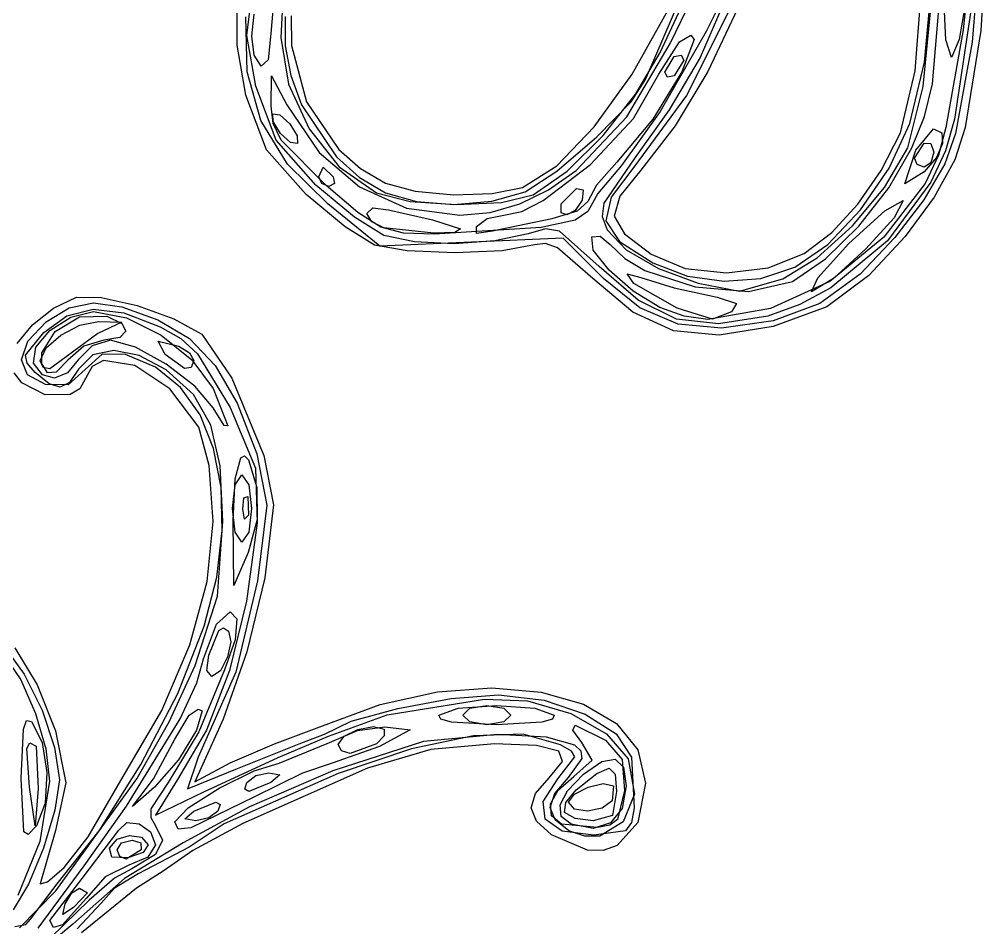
# Model space of a CAD drawing. Extents: x 3 to 111, y 1 to 177.
# Drawn here: x 78.69 to 107.08, y 47.66 to 74.33 of the extents above; entities that cross this region are included whole.
import ezdxf

# ---------------------------------------------------------------- set-up
doc = ezdxf.new("R2010")
doc.units = 0

msp = doc.modelspace()

# ---------------------------------------------------------------- linework, layer by layer
at = {"layer": 'Layer 1', "color": 4}
for p, q in [((100.18525, 76.645121), (98.686968, 73.214077)), ((97.80642, 73.617542), (99.066658, 76.2)), ((99.998419, 76.267804), (98.869583, 73.974527)), ((107.077706, 76.155624), (106.932496, 74.001111)), ((97.514898, 73.357734), (98.78097, 76.058889)), ((106.621765, 75.943078), (106.412761, 74.023807)), ((105.002595, 72.817994), (105.206059, 75.403595)), ((105.282743, 73.074169), (105.477505, 75.236186)), ((105.520206, 72.43806), (105.765848, 75.432731)), ((106.758182, 75.371436), (106.164403, 71.402222)), ((106.835045, 75.489826), (106.676481, 73.66)), ((86.168066, 74.956689), (86.077766, 73.912287)), ((86.428554, 74.96669), (86.376583, 73.801111)), ((97.084444, 72.564913), (98.230543, 75.214872)), ((99.73255, 74.971269), (98.288043, 72.094386)), ((105.240833, 72.361307), (105.496915, 74.95398)), ((105.904401, 73.73283), (105.833333, 75.195565)), ((85.09309, 73.573253), (85.08628, 74.718458)), ((85.370113, 73.860029), (85.50358, 74.88222)), ((106.475911, 74.754484), (106.301311, 73.735175)), ((85.379481, 72.792735), (85.343692, 74.399916)), ((85.522801, 73.839733), (85.588562, 74.479848)), ((86.500369, 74.411723), (86.499751, 73.555063)), ((86.674873, 74.430582), (86.681707, 73.563301)), ((96.691678, 72.721544), (97.737569, 74.586149)), ((99.785466, 74.638197), (98.914757, 72.799774)), ((85.637731, 72.370662), (85.370113, 73.860029)), ((85.59193, 73.283371), (85.522801, 73.839733)), ((86.077766, 73.912287), (86.000494, 73.137794)), ((98.869583, 73.974527), (97.518464, 71.628115)), ((98.083153, 73.669071), (98.416503, 73.866971)), ((98.416503, 73.866971), (98.514535, 73.739173)), ((106.412761, 74.023807), (105.910541, 71.152343)), ((106.932496, 74.001111), (106.476622, 71.152343)), ((85.348755, 72.107902), (85.09309, 73.573253)), ((86.376583, 73.801111), (86.602729, 72.424638)), ((86.499751, 73.555063), (86.665502, 72.681775)), ((86.681707, 73.563301), (87.123732, 71.909627)), ((96.532019, 71.471432), (97.80642, 73.617542)), ((97.478593, 72.721383), (98.083153, 73.669071)), ((98.514535, 73.739173), (98.153656, 72.792803)), ((106.075268, 73.211769), (105.904401, 73.73283)), ((106.301311, 73.735175), (106.075268, 73.211769)), ((106.676481, 73.66), (106.189786, 70.978889)), ((85.795544, 72.954444), (85.59193, 73.283371)), ((96.80088, 72.140297), (97.514898, 73.357734)), ((97.648889, 72.780023), (97.931111, 73.236667)), ((97.931111, 73.236667), (98.130431, 73.27695)), ((98.130431, 73.27695), (98.213333, 73.128866)), ((86.000494, 73.137794), (85.795544, 72.954444)), ((98.686968, 73.214077), (97.77798, 71.673102)), ((98.213333, 73.128866), (97.931111, 72.672222)), ((104.853153, 71.268977), (105.282743, 73.074169)), ((85.782995, 71.363895), (85.379481, 72.792735)), ((86.089078, 71.778379), (86.100367, 72.672222)), ((86.100367, 72.672222), (86.545931, 71.825556)), ((86.665502, 72.681775), (86.982139, 71.825346)), ((95.581996, 71.173506), (96.691678, 72.721544)), ((96.729606, 71.416152), (97.478593, 72.721383)), ((98.153656, 72.792803), (97.298534, 71.402609)), ((97.731792, 72.631939), (97.648889, 72.780023)), ((97.648889, 72.780023), (97.648889, 72.780023)), ((97.931111, 72.672222), (97.731792, 72.631939)), ((98.914757, 72.799774), (97.960491, 71.199902)), ((104.575627, 70.996821), (105.002595, 72.817994)), ((86.602729, 72.424638), (87.202731, 71.111825)), ((96.659808, 71.905146), (97.084444, 72.564913)), ((105.28148, 71.474267), (105.520206, 72.43806)), ((85.954508, 70.503245), (85.348755, 72.107902)), ((86.238825, 70.78204), (85.637731, 72.370662)), ((95.837641, 70.921259), (96.80088, 72.140297)), ((104.787268, 70.555556), (105.240833, 72.361307)), ((86.545931, 71.825556), (87.50036, 70.425781)), ((86.982139, 71.825346), (88.006143, 70.297005)), ((87.123732, 71.909627), (88.072542, 70.505306)), ((95.657598, 70.881486), (96.659808, 71.905146)), ((98.288043, 72.094386), (96.770718, 70.026191)), ((86.14787, 71.269456), (86.089078, 71.778379)), ((86.145326, 71.328952), (86.138456, 71.556973)), ((86.138456, 71.556973), (86.344645, 71.528272)), ((97.518464, 71.628115), (96.378923, 70.040269)), ((97.77798, 71.673102), (96.767563, 70.263131)), ((86.56838, 70.08113), (85.782995, 71.363895)), ((86.36, 70.978889), (86.145326, 71.328952)), ((86.387167, 70.782927), (86.14787, 71.269456)), ((86.344645, 71.528272), (86.642222, 71.261111)), ((86.642222, 71.261111), (86.856896, 70.911048)), ((95.045763, 69.890776), (96.532019, 71.471432)), ((95.473025, 70.065678), (96.729606, 71.416152)), ((97.298534, 71.402609), (96.247187, 70.141236)), ((104.243006, 69.961796), (104.853153, 71.268977)), ((104.911045, 70.555556), (105.28148, 71.474267)), ((106.164403, 71.402222), (105.901182, 70.469459)), ((86.657577, 70.711728), (86.36, 70.978889)), ((86.36, 70.978889), (86.36, 70.978889)), ((87.202731, 71.111825), (88.091069, 70.001886)), ((94.484071, 70.03401), (95.581996, 71.173506)), ((97.960491, 71.199902), (96.943954, 69.901302)), ((104.003178, 69.89049), (104.575627, 70.996821)), ((105.030457, 70.493224), (105.544126, 71.12)), ((105.544126, 71.12), (105.788846, 70.997887)), ((105.910541, 71.152343), (105.69066, 70.340072)), ((105.788846, 70.997887), (105.812197, 70.688531)), ((106.189786, 70.978889), (105.875766, 70.0861)), ((106.476622, 71.152343), (106.173789, 70.202557)), ((87.401191, 69.467284), (86.238825, 70.78204)), ((87.700556, 69.454037), (86.387167, 70.782927)), ((86.863767, 70.683027), (86.657577, 70.711728)), ((86.856896, 70.911048), (86.863767, 70.683027)), ((94.485359, 69.874524), (95.657598, 70.881486)), ((94.781027, 69.875376), (95.837641, 70.921259)), ((104.986667, 70.256677), (105.268889, 70.696667)), ((105.268889, 70.696667), (105.468208, 70.690609)), ((105.468208, 70.690609), (105.551111, 70.431101)), ((105.812197, 70.688531), (105.632703, 70.27741)), ((87.118969, 69.185186), (85.954508, 70.503245)), ((87.50036, 70.425781), (88.67934, 69.409305)), ((88.072542, 70.505306), (88.712857, 69.949718)), ((104.101669, 69.394493), (104.787268, 70.555556)), ((104.237403, 69.387802), (104.911045, 70.555556)), ((104.704444, 69.505663), (105.030457, 70.493224)), ((105.551111, 70.431101), (105.468208, 70.120358)), ((105.901182, 70.469459), (105.469036, 69.546098)), ((88.006143, 70.297005), (88.682545, 69.692063)), ((96.247187, 70.141236), (95.642583, 69.463741)), ((96.767563, 70.263131), (95.858053, 68.934369)), ((105.069569, 70.069121), (104.986667, 70.256677)), ((104.986667, 70.256677), (104.986667, 70.256677)), ((105.632703, 70.27741), (105.268889, 69.85)), ((105.468208, 70.120358), (105.268889, 69.991111)), ((105.69066, 70.340072), (105.295534, 69.514685)), ((106.173789, 70.202557), (105.566662, 69.108349)), ((87.749784, 68.912176), (86.56838, 70.08113)), ((87.488889, 69.708889), (87.613343, 69.991111)), ((87.613343, 69.991111), (87.912222, 69.708889)), ((88.091069, 70.001886), (89.182222, 69.234033)), ((88.712857, 69.949718), (89.450906, 69.520144)), ((93.473453, 69.39503), (94.484071, 70.03401)), ((93.550638, 69.264849), (94.485359, 69.874524)), ((93.786887, 69.177405), (94.781027, 69.875376)), ((94.080368, 69.007711), (95.473025, 70.065678)), ((94.237965, 69.324538), (95.045763, 69.890776)), ((96.378923, 70.040269), (95.684019, 69.215852)), ((96.770718, 70.026191), (96.074769, 69.114048)), ((96.943954, 69.901302), (96.333038, 69.136916)), ((103.318507, 68.903165), (104.003178, 69.89049)), ((103.404644, 68.733961), (104.243006, 69.961796)), ((105.268889, 69.85), (104.704444, 69.505663)), ((105.268889, 69.991111), (105.069569, 70.069121)), ((105.875766, 70.0861), (105.260142, 69.034915)), ((87.576685, 69.509569), (87.488889, 69.708889)), ((87.488889, 69.708889), (87.488889, 69.708889)), ((87.912222, 69.708889), (87.947614, 69.509569)), ((88.682545, 69.692063), (89.447903, 69.237922)), ((88.540602, 68.524923), (87.401191, 69.467284)), ((87.787768, 69.426667), (87.576685, 69.509569)), ((88.636173, 68.661677), (87.700556, 69.454037)), ((87.700556, 69.454037), (87.700556, 69.454037)), ((87.947614, 69.509569), (87.787768, 69.426667)), ((88.67934, 69.409305), (90.061835, 68.789566)), ((89.450906, 69.520144), (90.319618, 69.283557)), ((90.319618, 69.283557), (91.449228, 69.178567)), ((92.570771, 68.994567), (93.550638, 69.264846)), ((92.585314, 69.213086), (93.473453, 69.39503)), ((93.394933, 68.914118), (94.237965, 69.324538)), ((93.473453, 69.39503), (93.473453, 69.39503)), ((93.550638, 69.264846), (93.550638, 69.264849)), ((94.609121, 68.915139), (95.056164, 69.362055)), ((95.056164, 69.362055), (95.254971, 69.323336)), ((95.254971, 69.323336), (95.219997, 69.026916)), ((95.642583, 69.463741), (95.391111, 68.986603)), ((103.168645, 68.26955), (104.101669, 69.394493)), ((103.350897, 68.258462), (104.237403, 69.387802)), ((105.295534, 69.514685), (104.087311, 67.935554)), ((105.469036, 69.546098), (104.19413, 67.828853)), ((104.704444, 69.505663), (104.704444, 69.505663)), ((88.258379, 68.242825), (87.118969, 69.185186)), ((89.182222, 69.234033), (90.172441, 68.986649)), ((89.447903, 69.237922), (90.35563, 68.980029)), ((90.172441, 68.986649), (91.525558, 68.891606)), ((90.35563, 68.980029), (91.451177, 68.899269)), ((91.449228, 69.178567), (92.585314, 69.213086)), ((91.451177, 68.899269), (92.570771, 68.994567)), ((92.858174, 68.953619), (93.786887, 69.177405)), ((93.449111, 68.693964), (94.080368, 69.007711)), ((93.786887, 69.177405), (93.786887, 69.177405)), ((95.219997, 69.026916), (95.017688, 68.721598)), ((95.391111, 68.986603), (95.080226, 68.698386)), ((95.684019, 69.215852), (95.393558, 68.689866)), ((96.074769, 69.114048), (95.917027, 68.414889)), ((96.333038, 69.136916), (96.169534, 68.555687)), ((104.11251, 68.709333), (104.650393, 69.010349)), ((104.650393, 69.010349), (104.385285, 68.501968)), ((105.260142, 69.034915), (104.409376, 67.923353)), ((105.566662, 69.108349), (104.707969, 67.950719)), ((89.280675, 67.670313), (87.749784, 68.912176)), ((88.9, 68.633611), (89.076216, 68.792493)), ((89.076216, 68.792493), (89.535, 68.733997)), ((89.535, 68.733997), (90.82992, 68.440975)), ((90.061835, 68.789566), (91.626809, 68.58)), ((91.525558, 68.891606), (92.858174, 68.953619)), ((92.522578, 68.664332), (93.394933, 68.914118)), ((95.080226, 68.698386), (94.332778, 68.475109)), ((94.605455, 68.646168), (94.609121, 68.915139)), ((94.609121, 68.915139), (94.609121, 68.915139)), ((95.017688, 68.721598), (94.777243, 68.588168)), ((95.858053, 68.934369), (95.807539, 68.543316)), ((102.445818, 67.719889), (103.404644, 68.733961)), ((102.55554, 68.077335), (103.318507, 68.903165)), ((103.054788, 67.750131), (104.11251, 68.709333)), ((89.402079, 67.985617), (88.540602, 68.524923)), ((89.312993, 68.232946), (88.636173, 68.661677)), ((89.04508, 68.387745), (88.9, 68.633611)), ((90.82992, 68.440975), (91.653069, 68.178782)), ((91.626809, 68.58), (92.522578, 68.664332)), ((92.118081, 68.253322), (92.437854, 68.484038)), ((92.437854, 68.484038), (92.923154, 68.58)), ((94.332778, 68.475109), (92.595313, 68.112361)), ((92.923154, 68.58), (93.449111, 68.693964)), ((95.017519, 68.4372), (94.016405, 68.223517)), ((94.777243, 68.588168), (94.605455, 68.646168)), ((95.393558, 68.689866), (95.017519, 68.4372)), ((95.807539, 68.543316), (95.957094, 68.153794)), ((95.917027, 68.414889), (96.319657, 67.810743)), ((96.169534, 68.555687), (96.469069, 68.03049)), ((104.385285, 68.501968), (103.557068, 67.594116)), ((89.119857, 67.703519), (88.258379, 68.242825)), ((89.393889, 68.2101), (89.04508, 68.387745)), ((89.977344, 68.056752), (89.312993, 68.232946)), ((90.872272, 68.051608), (89.393889, 68.2101)), ((89.393889, 68.2101), (89.393889, 68.2101)), ((94.016405, 68.223517), (90.875556, 68.022002)), ((91.653069, 68.178782), (91.483347, 68.077636)), ((92.12462, 68.047867), (92.118081, 68.253322)), ((92.118081, 68.253322), (92.118081, 68.253322)), ((94.151719, 68.176401), (93.639394, 68.037493)), ((94.562045, 68.112772), (94.151719, 68.176401)), ((95.957094, 68.153794), (96.518725, 67.562061)), ((102.12691, 67.326024), (103.168645, 68.26955)), ((102.368425, 67.298234), (103.350897, 68.258462)), ((90.298198, 67.796187), (89.402079, 67.985617)), ((90.875556, 68.022002), (89.977344, 68.056752)), ((91.483347, 68.077636), (90.872272, 68.051608)), ((94.668879, 67.905974), (91.974777, 67.788144)), ((92.595313, 68.112361), (92.12462, 68.047867)), ((93.639394, 68.037493), (92.658131, 67.825079)), ((95.727619, 67.079196), (94.562045, 68.112772)), ((95.855748, 66.719106), (94.668879, 67.905974)), ((95.507147, 67.943442), (95.75396, 67.965705)), ((95.551426, 67.559027), (95.507147, 67.943442)), ((95.75396, 67.965705), (96.049186, 67.721065)), ((96.469069, 68.03049), (97.247273, 67.4342)), ((101.748201, 67.455491), (102.55554, 68.077335)), ((104.087311, 67.935554), (102.501401, 66.636929)), ((104.409376, 67.923353), (103.389927, 66.849436)), ((104.707969, 67.950719), (103.650435, 66.810667)), ((90.081328, 67.533785), (89.119857, 67.703519)), ((91.974777, 67.788144), (89.280675, 67.670313)), ((91.463974, 67.743659), (90.298198, 67.796187)), ((92.658131, 67.825079), (91.463974, 67.743659)), ((93.824645, 67.706059), (92.874543, 67.535317)), ((94.145622, 67.753566), (93.824645, 67.706059)), ((94.503491, 67.625542), (94.145622, 67.753566)), ((95.540119, 66.722363), (94.503491, 67.625542)), ((96.049186, 67.721065), (96.477426, 67.309202)), ((96.319657, 67.810743), (97.304826, 67.183635)), ((96.518725, 67.562061), (97.464014, 67.01409)), ((101.474281, 67.053996), (102.445818, 67.719889)), ((102.146007, 66.744385), (103.054788, 67.750131)), ((104.19413, 67.828853), (102.532008, 66.453026)), ((103.557068, 67.594116), (102.604469, 66.724658)), ((103.054788, 67.750131), (103.054788, 67.750131)), ((91.479831, 67.477804), (90.081328, 67.533785)), ((92.874543, 67.535317), (91.479831, 67.477804)), ((96.013866, 66.9678), (95.551426, 67.559027)), ((96.477426, 67.309202), (97.065757, 66.957908)), ((97.247273, 67.4342), (98.252694, 67.020453)), ((100.690726, 67.031981), (101.748195, 67.45548)), ((101.115176, 66.709208), (102.12691, 67.326024)), ((101.406887, 66.637812), (102.368425, 67.298234)), ((101.748195, 67.45548), (101.748201, 67.455491)), ((96.86852, 66.083826), (95.727619, 67.079196)), ((97.304826, 67.183635), (98.320654, 66.793001)), ((97.464014, 67.01409), (98.627863, 66.586262)), ((98.252694, 67.020453), (99.463035, 66.886676)), ((99.463035, 66.886676), (100.690726, 67.031981)), ((100.470846, 66.726147), (101.474281, 67.053996)), ((101.474281, 67.053996), (101.474281, 67.053996)), ((96.7088, 65.732513), (95.540119, 66.722363)), ((96.918755, 65.857212), (95.855748, 66.719106)), ((96.723104, 66.347021), (96.013866, 66.9678)), ((96.744107, 66.575426), (96.551267, 66.856822)), ((96.551267, 66.856822), (96.943333, 66.755072)), ((96.943333, 66.755072), (97.931111, 66.448313)), ((97.065757, 66.957908), (98.540494, 66.473863)), ((98.320654, 66.793001), (99.397815, 66.639827)), ((99.397815, 66.639827), (100.470846, 66.726147)), ((99.845176, 66.35496), (101.115176, 66.709208)), ((101.115176, 66.709208), (101.115176, 66.709208)), ((101.966217, 66.331459), (102.146007, 66.744385)), ((102.604469, 66.724658), (101.966217, 66.331459)), ((103.389927, 66.849436), (102.21102, 65.990424)), ((103.650435, 66.810667), (102.412656, 65.888501)), ((98.014107, 65.849805), (96.744107, 66.575426)), ((97.931111, 66.448313), (99.186393, 66.178718)), ((98.540494, 66.473863), (100.109002, 66.342606)), ((98.627863, 66.586262), (99.845176, 66.35496)), ((100.109002, 66.342606), (101.406887, 66.637812)), ((102.501401, 66.636929), (100.753333, 65.840788)), ((102.532008, 66.453026), (101.615841, 65.956438)), ((79.691894, 65.848508), (80.368961, 66.169656)), ((80.368961, 66.169656), (81.097132, 66.166177)), ((81.097132, 66.166177), (82.149083, 65.92849)), ((97.507778, 65.873952), (96.723104, 66.347021)), ((99.186393, 66.178718), (99.756802, 65.984139)), ((79.483619, 65.455072), (80.15968, 65.865233)), ((80.15968, 65.865233), (80.868599, 66.00931)), ((80.868599, 66.00931), (81.705021, 65.888744)), ((81.705021, 65.888744), (82.763591, 65.504974)), ((82.149083, 65.92849), (83.231805, 65.542237)), ((98.000635, 65.530469), (96.86852, 66.083826)), ((98.044586, 65.378228), (96.918755, 65.857212)), ((98.225735, 65.612135), (97.507778, 65.873952)), ((97.507778, 65.873952), (97.507778, 65.873952)), ((99.756802, 65.984139), (99.609727, 65.742707)), ((101.615841, 65.956438), (100.674991, 65.621157)), ((102.21102, 65.990424), (100.832065, 65.482693)), ((102.412656, 65.888501), (100.834018, 65.31069)), ((79.076974, 65.362193), (79.691894, 65.848508)), ((79.406459, 65.14141), (80.083221, 65.631285)), ((79.588771, 65.199456), (80.204023, 65.589044)), ((79.743265, 65.164321), (80.455916, 65.595324)), ((80.083221, 65.631285), (80.856024, 65.82082)), ((80.204023, 65.589044), (80.874212, 65.751501)), ((80.455916, 65.595324), (81.266182, 65.621052)), ((80.856024, 65.82082), (81.760486, 65.711725)), ((80.874212, 65.751501), (81.843078, 65.567277)), ((81.266182, 65.621052), (81.700768, 65.404319)), ((81.760486, 65.711725), (82.832222, 65.305709)), ((97.911458, 65.185743), (96.7088, 65.732513)), ((99.056852, 65.523987), (98.014107, 65.849805)), ((98.014107, 65.849805), (98.014107, 65.849805)), ((98.911399, 65.520301), (98.225735, 65.612135)), ((100.753333, 65.840788), (98.911399, 65.520301)), ((99.609727, 65.742707), (99.056852, 65.523987)), ((100.674991, 65.621157), (99.233086, 65.386965)), ((78.630252, 64.814045), (79.076974, 65.362193)), ((78.940202, 64.880895), (79.483619, 65.455072)), ((79.910727, 65.062852), (80.469013, 65.350174)), ((80.469013, 65.350174), (81.02, 65.456455)), ((81.703333, 65.437348), (80.997778, 65.111751)), ((81.02, 65.456455), (81.703333, 65.437348)), ((81.700768, 65.404319), (81.824693, 65.172033)), ((81.843078, 65.567277), (82.856168, 65.062537)), ((82.763591, 65.504974), (83.687874, 64.963)), ((82.832222, 65.305709), (83.431714, 64.96109)), ((83.231805, 65.542237), (84.052294, 65.09306)), ((99.233086, 65.386965), (98.000635, 65.530469)), ((99.320077, 65.26058), (98.044586, 65.378228)), ((100.834018, 65.31069), (99.251921, 65.054364)), ((100.832065, 65.482693), (99.320077, 65.26058)), ((78.874258, 64.468096), (79.406459, 65.14141)), ((79.175291, 64.708432), (79.588771, 65.199456)), ((79.354076, 64.543613), (79.743265, 65.164321)), ((79.478189, 64.68395), (79.910727, 65.062852)), ((80.997778, 65.111751), (80.066532, 64.425297)), ((81.824693, 65.172033), (81.646146, 64.986771)), ((82.856168, 65.062537), (83.756484, 64.338139)), ((84.052294, 65.09306), (84.932078, 63.792172)), ((99.251921, 65.054364), (97.911458, 65.185743)), ((78.755471, 64.338613), (78.940202, 64.880895)), ((80.585022, 64.73896), (80.113062, 64.325065)), ((80.831773, 64.745306), (80.433333, 64.346667)), ((81.173312, 64.911111), (80.585022, 64.73896)), ((81.365527, 64.911111), (80.831773, 64.745306)), ((81.646146, 64.986771), (81.173312, 64.911111)), ((82.101936, 64.710086), (81.365527, 64.911111)), ((82.973333, 64.487778), (82.771549, 64.885459)), ((82.771549, 64.885459), (83.373584, 64.739805)), ((83.373584, 64.739805), (83.688866, 64.544788)), ((83.431714, 64.96109), (83.920955, 64.512466)), ((83.687874, 64.963), (84.447579, 64.170297)), ((78.924491, 64.238855), (78.874258, 64.468096)), ((79.110422, 64.241669), (79.175291, 64.708432)), ((79.304444, 64.302925), (79.478189, 64.68395)), ((79.351355, 64.229485), (79.354076, 64.543613)), ((80.853491, 64.477813), (80.433333, 64.064444)), ((81.126174, 64.504651), (80.625462, 64.05164)), ((81.471832, 64.611464), (80.853491, 64.477813)), ((81.805726, 64.489463), (81.126174, 64.504651)), ((82.213735, 64.466043), (81.471832, 64.611464)), ((82.695385, 64.123956), (81.805726, 64.489463)), ((83.00809, 64.209967), (82.101936, 64.710086)), ((83.004581, 64.042194), (82.213735, 64.466043)), ((83.54268, 64.079798), (82.973333, 64.487778)), ((82.973333, 64.487778), (82.973333, 64.487778)), ((83.688866, 64.544788), (83.82, 64.316472)), ((83.920955, 64.512466), (84.887491, 62.935556)), ((78.930093, 63.893562), (78.755471, 64.338613)), ((79.161502, 63.965483), (78.924491, 64.238855)), ((79.368345, 63.895161), (79.110422, 64.241669)), ((79.387827, 64.110959), (79.304444, 64.302925)), ((79.304444, 64.302925), (79.304444, 64.302925)), ((79.514192, 63.94877), (79.351355, 64.229485)), ((80.066532, 64.425297), (79.590305, 64.07502)), ((80.113062, 64.325065), (79.776632, 63.972786)), ((80.433333, 64.346667), (80.106959, 63.953785)), ((81.162536, 64.311769), (80.831137, 64.138519)), ((82.084672, 64.170053), (81.162536, 64.311769)), ((83.114604, 63.478917), (82.084672, 64.170053)), ((83.848412, 63.565185), (83.00809, 64.209967)), ((83.82, 64.316472), (83.742463, 64.112572)), ((83.756484, 64.338139), (84.387027, 63.494937)), ((84.447579, 64.170297), (85.090808, 63.061675)), ((78.762499, 63.660166), (78.540988, 63.952665)), ((79.464738, 63.611077), (78.930093, 63.893562)), ((79.565994, 63.627033), (79.161502, 63.965483)), ((79.726244, 63.801242), (79.368345, 63.895161)), ((79.590305, 64.07502), (79.387827, 64.110959)), ((79.776632, 63.972786), (79.514192, 63.94877)), ((79.514192, 63.94877), (79.514192, 63.94877)), ((80.106959, 63.953785), (79.726244, 63.801242)), ((80.625462, 64.05164), (80.127972, 63.600507)), ((80.433333, 64.064444), (80.165479, 63.673679)), ((80.831137, 64.138519), (80.633782, 63.782222)), ((83.429305, 63.524136), (82.695385, 64.123956)), ((83.80481, 63.316089), (83.004581, 64.042194)), ((83.742463, 64.112572), (83.54268, 64.079798)), ((79.451702, 63.302596), (78.762499, 63.660166)), ((80.127972, 63.600507), (79.464738, 63.611077)), ((79.888509, 63.528821), (79.565994, 63.627033)), ((80.165479, 63.673679), (79.888509, 63.528821)), ((80.633782, 63.782222), (80.468254, 63.487519)), ((84.932078, 63.792172), (85.875447, 61.524444)), ((80.187944, 63.316134), (79.451702, 63.302596)), ((80.468254, 63.487519), (80.187944, 63.316134)), ((83.96675, 62.360206), (83.114604, 63.478917)), ((83.999661, 62.716933), (83.429305, 63.524136)), ((84.316093, 62.419325), (83.80481, 63.316089)), ((84.387326, 62.930171), (83.848412, 63.565185)), ((84.387027, 63.494937), (84.815052, 62.39345)), ((85.090808, 63.061675), (85.665663, 61.571948)), ((84.708176, 62.411448), (84.387309, 62.930171)), ((84.387309, 62.930171), (84.387326, 62.930171)), ((84.887491, 62.935556), (85.628635, 61.150121)), ((84.398626, 61.729277), (83.999661, 62.716933)), ((84.269784, 61.236077), (83.96675, 62.360206)), ((84.587142, 61.221484), (84.316093, 62.419325)), ((84.815052, 62.39345), (84.708176, 62.411448)), ((84.618373, 60.588098), (84.398626, 61.729277)), ((85.027416, 60.838136), (85.195629, 61.454064)), ((85.195629, 61.454064), (85.305849, 61.513368)), ((85.305849, 61.513368), (85.424862, 61.394831)), ((85.424862, 61.394831), (85.663428, 60.58804)), ((85.665663, 61.571948), (85.961302, 60.063287)), ((85.875447, 61.524444), (86.162432, 60.076832)), ((84.384444, 59.592145), (84.269784, 61.236077)), ((84.666667, 59.592145), (84.587142, 61.221484)), ((85.628635, 61.150121), (85.673554, 59.548889)), ((84.97191, 59.619444), (85.027416, 60.838136)), ((85.031792, 60.66984), (85.231111, 60.96)), ((85.231111, 60.96), (85.430431, 60.66984)), ((84.651074, 59.320326), (84.618373, 60.588098)), ((84.948889, 59.972222), (85.031792, 60.66984)), ((85.430431, 60.66984), (85.513333, 59.972222)), ((85.663428, 60.58804), (85.678621, 59.642991)), ((85.253393, 59.948705), (85.287746, 60.280646)), ((85.287746, 60.280646), (85.401621, 60.319121)), ((85.401621, 60.319121), (85.423889, 59.778194)), ((85.031792, 59.274604), (84.948889, 59.972222)), ((84.948889, 59.972222), (84.948889, 59.972222)), ((85.309929, 59.655733), (85.253381, 59.948705)), ((85.253381, 59.948705), (85.253393, 59.948705)), ((85.513333, 59.972222), (85.430431, 59.274604)), ((85.961302, 60.063287), (85.683104, 57.8469)), ((86.162432, 60.076832), (85.902512, 57.939497)), ((84.994933, 57.714444), (84.971904, 59.619444)), ((84.971904, 59.619444), (84.97191, 59.619444)), ((85.423889, 59.778194), (85.309929, 59.655733)), ((85.678621, 59.642991), (85.417017, 58.68304)), ((84.211407, 57.830242), (84.384444, 59.592145)), ((84.507947, 57.398719), (84.666667, 59.592145)), ((85.673554, 59.548889), (85.360094, 57.249403)), ((84.488904, 57.952891), (84.651074, 59.320326)), ((85.231111, 58.984444), (85.031792, 59.274604)), ((85.430431, 59.274604), (85.231111, 58.984444)), ((85.417017, 58.68304), (84.994933, 57.714444)), ((84.124035, 56.512722), (84.488904, 57.952891)), ((85.902512, 57.939497), (85.376938, 55.764001)), ((83.702607, 55.966053), (84.211407, 57.830242)), ((85.683104, 57.8469), (85.05262, 55.168927)), ((83.856141, 55.357903), (84.507947, 57.398719)), ((85.360094, 57.249403), (84.862441, 55.213363)), ((84.482477, 56.574368), (84.88607, 56.932625)), ((84.88607, 56.932625), (85.076098, 56.731848)), ((83.34277, 54.542587), (84.124035, 56.512722)), ((84.102222, 55.558769), (84.482477, 56.574368)), ((85.076098, 56.731848), (85.027252, 56.118057)), ((84.259375, 55.668333), (84.554347, 56.391784)), ((84.554347, 56.391784), (84.685752, 56.462209)), ((84.685752, 56.462209), (84.833547, 56.37164)), ((84.833547, 56.37164), (84.906689, 56.059924)), ((78.223468, 55.948611), (78.831343, 55.105554)), ((82.873515, 54.043332), (83.702607, 55.966053)), ((85.027252, 56.118057), (84.714224, 55.23727)), ((84.906689, 56.059924), (84.805586, 55.611281)), ((78.218005, 55.70494), (78.734203, 54.935872)), ((78.559714, 55.875106), (79.214933, 54.797718)), ((84.199897, 55.213842), (84.259375, 55.668333)), ((84.259375, 55.668333), (84.259375, 55.668333)), ((85.376938, 55.764001), (84.676096, 53.784328)), ((83.093594, 53.708549), (83.856141, 55.357903)), ((83.904093, 54.855119), (84.102222, 55.558769)), ((84.805586, 55.611281), (84.596679, 55.208242)), ((78.831343, 55.105554), (79.357981, 54.047606)), ((85.05262, 55.168927), (83.940565, 52.666776)), ((84.714224, 55.23727), (83.967732, 53.409032)), ((84.862441, 55.213363), (84.187302, 53.462433)), ((84.346407, 55.033333), (84.199897, 55.213842)), ((84.596679, 55.208242), (84.346407, 55.033333)), ((78.734203, 54.935872), (79.17073, 53.954607)), ((79.214933, 54.797718), (79.751253, 53.442176)), ((83.420331, 53.795622), (83.904093, 54.855119)), ((82.263459, 52.454922), (83.34277, 54.542587)), ((89.294445, 54.219893), (90.973421, 54.588939)), ((90.973421, 54.588939), (92.571402, 54.705948)), ((92.571402, 54.705948), (94.02376, 54.582345)), ((94.02376, 54.582345), (95.26587, 54.229556)), ((87.599099, 53.587382), (89.294445, 54.219893)), ((89.497767, 53.914967), (92.353483, 54.377226)), ((89.806917, 54.103336), (91.379685, 54.391707)), ((91.379685, 54.391707), (92.770712, 54.501443)), ((92.353483, 54.377226), (93.620464, 54.321225)), ((92.770712, 54.501443), (94.112528, 54.342424)), ((93.620464, 54.321225), (94.88757, 53.95103)), ((94.112528, 54.342424), (95.31501, 53.934547)), ((95.26587, 54.229556), (96.233105, 53.659008)), ((79.17073, 53.954607), (79.471997, 52.913518)), ((79.357981, 54.047606), (79.728718, 52.953801)), ((81.739602, 52.105834), (82.873515, 54.043332)), ((83.678889, 53.904444), (83.949228, 54.075555)), ((84.060549, 54.027236), (83.897168, 53.462156)), ((83.949228, 54.075555), (84.060549, 54.027236)), ((88.438179, 53.723908), (89.806917, 54.103336)), ((91.016667, 53.904444), (91.586033, 54.103764)), ((91.586033, 54.103764), (92.71, 54.186667)), ((91.722222, 53.904444), (91.929479, 54.103764)), ((91.929479, 54.103764), (92.427778, 54.186667)), ((92.427778, 54.186667), (92.926076, 54.103764)), ((92.71, 54.186667), (93.833967, 54.103764)), ((92.926076, 54.103764), (93.133333, 53.904444)), ((93.833967, 54.103764), (94.403333, 53.904444)), ((94.88757, 53.95103), (95.943836, 53.354425)), ((95.31501, 53.934547), (96.222325, 53.351035)), ((78.812641, 53.492283), (78.905516, 53.743178)), ((78.905516, 53.743178), (79.044495, 53.712838)), ((79.044495, 53.712838), (79.360632, 53.097196)), ((82.142619, 52.032836), (83.093594, 53.708549)), ((82.259658, 51.919917), (83.420331, 53.795622)), ((83.255556, 53.202391), (83.678889, 53.904444)), ((84.676096, 53.784328), (83.850446, 51.944103)), ((87.659241, 53.341005), (88.438179, 53.723908)), ((87.771111, 53.286781), (89.497767, 53.914967)), ((91.070029, 53.785553), (91.016667, 53.904444)), ((91.016667, 53.904444), (91.016667, 53.904444)), ((91.382255, 53.69685), (91.070029, 53.785553)), ((92.71, 53.622222), (91.382255, 53.69685)), ((91.929479, 53.705125), (91.722222, 53.904444)), ((91.722222, 53.904444), (91.722222, 53.904444)), ((92.427778, 53.622222), (91.929479, 53.705125)), ((92.926076, 53.705125), (92.427778, 53.622222)), ((94.037745, 53.69685), (92.71, 53.622222)), ((93.133333, 53.904444), (92.926076, 53.705125)), ((94.349971, 53.785553), (94.037745, 53.69685)), ((94.403333, 53.904444), (94.349971, 53.785553)), ((96.233105, 53.659008), (96.860838, 52.882125)), ((78.748975, 52.055889), (78.812641, 53.492283)), ((79.751253, 53.442176), (80.061665, 51.916809)), ((83.967732, 53.409032), (83.065089, 51.921701)), ((84.187302, 53.462433), (83.341388, 52.018274)), ((83.897168, 53.462156), (83.370816, 52.588886)), ((86.183809, 53.057778), (87.599099, 53.587382)), ((87.733048, 53.074443), (88.622219, 53.456915)), ((88.23014, 53.283129), (88.637623, 53.481169)), ((88.622219, 53.456915), (89.426381, 53.563407)), ((88.637623, 53.481169), (89.091374, 53.571198)), ((89.091374, 53.571198), (89.406984, 53.491534)), ((90.17, 53.473373), (89.266793, 52.983353)), ((89.406984, 53.491534), (89.412662, 53.291997)), ((89.426381, 53.563407), (90.17, 53.473373)), ((94.954647, 53.465903), (95.015273, 53.605317)), ((95.215278, 53.096146), (94.954647, 53.465903)), ((95.015273, 53.605317), (95.908196, 53.172072)), ((78.909228, 52.92587), (79.001099, 53.089545)), ((79.001099, 53.089545), (79.182059, 52.992017)), ((79.360632, 53.097196), (79.498981, 52.217617)), ((82.634669, 52.037505), (83.255556, 53.202391)), ((86.29519, 52.664086), (87.771111, 53.286781)), ((86.910048, 53.057778), (87.659241, 53.341005)), ((90.560419, 53.134161), (87.901343, 52.273525)), ((88.053333, 53.038759), (88.23014, 53.283129)), ((89.412662, 53.291997), (89.180082, 53.058766)), ((92.02787, 53.299577), (90.20693, 52.913935)), ((92.735118, 53.34), (90.560419, 53.134161)), ((93.495799, 53.340398), (92.02787, 53.299577)), ((94.179871, 53.260944), (92.735118, 53.34)), ((94.589541, 53.033651), (93.495799, 53.340398)), ((95.009058, 53.023276), (94.179871, 53.260944)), ((95.51843, 52.578474), (95.215278, 53.096146)), ((95.908196, 53.172072), (96.401518, 52.602759)), ((95.943836, 53.354425), (96.578299, 52.619199)), ((96.222325, 53.351035), (96.678646, 52.665114)), ((78.988387, 51.787778), (78.909228, 52.92587)), ((79.182059, 52.992017), (79.249281, 51.745535)), ((79.471997, 52.913518), (79.582416, 51.964979)), ((79.728718, 52.953801), (79.868889, 52.00317)), ((84.889382, 52.500942), (86.183809, 53.057778)), ((85.096155, 52.341077), (86.910048, 53.057778)), ((86.32499, 52.494389), (87.733048, 53.074443)), ((89.266793, 52.983353), (87.87912, 52.493333)), ((88.156962, 52.854186), (88.053333, 53.038759)), ((88.053333, 53.038759), (88.053333, 53.038759)), ((90.20693, 52.913935), (88.054157, 52.186216)), ((88.406111, 52.779876), (88.156962, 52.854186)), ((89.180082, 53.058766), (88.406111, 52.779876)), ((90.781011, 52.890331), (88.922143, 52.351579)), ((92.644931, 53.057778), (90.781011, 52.890331)), ((93.88452, 53.008931), (92.644931, 53.057778)), ((94.53749, 52.844704), (93.88452, 53.008931)), ((94.646839, 52.538563), (94.53749, 52.844704)), ((94.907941, 52.845918), (94.589541, 53.033651)), ((95.005672, 52.677809), (94.907941, 52.845918)), ((95.193199, 52.844728), (95.009058, 53.023276)), ((95.223912, 52.626244), (95.193199, 52.844728)), ((96.860838, 52.882125), (97.084444, 51.910336)), ((83.370816, 52.588886), (82.663563, 51.787112)), ((83.940565, 52.666776), (83.634199, 51.738409)), ((84.107968, 51.650056), (86.29519, 52.664086)), ((94.255567, 52.063977), (94.646839, 52.538563)), ((94.509875, 52.03319), (95.005672, 52.677809)), ((94.82567, 52.069097), (95.223912, 52.626244)), ((94.976798, 52.101863), (95.51843, 52.578474)), ((95.262452, 52.169176), (95.80202, 52.5446)), ((95.80202, 52.5446), (96.196182, 52.611524)), ((96.196182, 52.611524), (96.437867, 52.371872)), ((96.401518, 52.602759), (96.464882, 51.690405)), ((96.578299, 52.619199), (96.762757, 51.586593)), ((96.678646, 52.665114), (96.753717, 51.186879)), ((81.033011, 50.50644), (82.263459, 52.454922)), ((83.634199, 51.738409), (85.096155, 52.341077)), ((83.850446, 51.944103), (84.889382, 52.500942)), ((84.565739, 51.759809), (85.592791, 52.272237)), ((88.922143, 52.351579), (85.254505, 50.725013)), ((87.901343, 52.273525), (85.451285, 51.211832)), ((85.592791, 52.272237), (86.32499, 52.494389)), ((87.87912, 52.493333), (87.009084, 52.203174)), ((95.655105, 52.190327), (96.018044, 52.345531)), ((96.018044, 52.345531), (96.192652, 52.170584)), ((96.437867, 52.371872), (96.52, 51.827565)), ((78.822457, 50.476135), (78.748975, 52.055889)), ((78.748975, 52.055889), (78.748975, 52.055889)), ((79.582416, 51.964979), (79.293164, 50.198594)), ((79.498981, 52.217617), (79.447414, 51.322161)), ((79.868889, 52.00317), (79.736633, 51.110206)), ((79.762531, 48.743156), (82.142619, 52.032836)), ((80.710806, 50.328838), (81.739602, 52.105834)), ((82.013783, 51.223333), (82.634669, 52.037505)), ((82.634669, 52.037505), (82.634669, 52.037505)), ((83.341388, 52.018274), (82.691111, 50.967265)), ((88.054157, 52.186216), (84.707947, 50.717137)), ((85.372222, 51.928889), (85.635596, 52.126939)), ((87.009084, 52.203174), (85.597611, 51.505556)), ((85.635596, 52.126939), (86.023879, 52.20679)), ((86.023879, 52.20679), (86.341866, 52.154856)), ((86.341866, 52.154856), (86.077778, 51.928889)), ((93.851752, 51.602428), (94.255567, 52.063977)), ((94.08321, 51.370664), (94.509875, 52.03319)), ((94.421775, 51.605902), (94.82567, 52.069097)), ((94.516329, 51.704837), (94.976798, 52.101863)), ((94.79797, 51.685537), (95.262452, 52.169176)), ((95.044988, 51.707133), (95.655105, 52.190327)), ((96.192652, 52.170584), (96.237778, 51.663323)), ((79.15667, 50.658889), (78.988387, 51.787778)), ((78.988387, 51.787778), (78.988387, 51.787778)), ((79.249281, 51.745535), (79.15667, 50.658889)), ((80.061665, 51.916809), (79.753793, 50.515136)), ((81.844444, 51.229681), (82.259658, 51.919917)), ((82.663563, 51.787112), (82.013783, 51.223333)), ((83.065089, 51.921701), (82.555903, 51.155161)), ((83.650955, 51.185042), (84.565739, 51.759809)), ((85.311614, 51.727975), (85.372222, 51.928889)), ((85.434958, 51.661004), (85.311614, 51.727975)), ((85.372222, 51.928889), (85.372222, 51.928889)), ((86.077778, 51.928889), (85.434958, 51.661004)), ((94.293265, 51.302632), (94.516329, 51.704837)), ((94.578835, 51.266462), (94.79797, 51.685537)), ((94.745269, 51.340009), (95.044988, 51.707133)), ((95.001678, 51.580661), (95.403325, 51.785752)), ((95.403325, 51.785752), (95.846525, 51.892404)), ((95.846525, 51.892404), (96.146197, 51.832324)), ((96.146197, 51.832324), (96.108272, 51.383221)), ((96.237778, 51.663323), (96.110922, 50.958975)), ((96.464882, 51.690405), (96.265391, 50.837884)), ((96.52, 51.827565), (96.398034, 51.166553)), ((97.084444, 51.910336), (96.86043, 50.751049)), ((82.691111, 50.967265), (84.107968, 51.650056)), ((85.597611, 51.505556), (83.730023, 50.591977)), ((93.728067, 51.18581), (93.851752, 51.602428)), ((94.289082, 51.192394), (94.421775, 51.605902)), ((94.826667, 51.345425), (95.001678, 51.580661)), ((96.108272, 51.383221), (95.811508, 51.170049)), ((96.762757, 51.586593), (96.433348, 50.769285)), ((79.447414, 51.322161), (79.193805, 50.658889)), ((79.736633, 51.110206), (79.402744, 50.000814)), ((80.595803, 49.481537), (81.844444, 51.229681)), ((82.555903, 51.155161), (82.552398, 50.897491)), ((83.255556, 50.775873), (83.650955, 51.185042)), ((85.451285, 51.211832), (83.508565, 50.156858)), ((83.82, 51.082222), (84.462819, 51.350108)), ((84.462819, 51.350108), (84.586164, 51.283136)), ((84.586164, 51.283136), (84.525556, 51.082222)), ((93.885494, 50.790448), (93.728067, 51.18581)), ((94.134083, 50.846089), (94.08321, 51.370664)), ((94.427598, 50.827981), (94.289082, 51.192394)), ((94.321517, 50.949212), (94.293265, 51.302632)), ((94.6102, 50.932621), (94.578835, 51.266462)), ((94.708867, 51.044503), (94.745269, 51.340009)), ((94.994746, 51.145963), (94.826667, 51.345425)), ((94.826667, 51.345425), (94.826667, 51.345425)), ((95.38168, 51.089234), (94.994746, 51.145963)), ((95.811508, 51.170049), (95.38168, 51.089234)), ((96.398034, 51.166553), (96.059527, 50.740117)), ((96.753717, 51.186879), (96.672669, 50.74917)), ((82.552398, 50.897491), (82.695813, 50.653225)), ((83.555912, 50.856255), (83.82, 51.082222)), ((83.873899, 50.804321), (83.555912, 50.856255)), ((83.82, 51.082222), (83.82, 51.082222)), ((84.262182, 50.884172), (83.873899, 50.804321)), ((84.525556, 51.082222), (84.262182, 50.884172)), ((94.636133, 50.500934), (94.134083, 50.846089)), ((94.615, 50.698541), (94.321517, 50.949212)), ((94.837326, 50.512071), (94.427598, 50.827981)), ((94.897222, 50.704688), (94.6102, 50.932621)), ((95.017954, 50.871823), (94.708867, 51.044503)), ((94.708867, 51.044503), (94.708867, 51.044503)), ((95.548879, 50.8), (95.017954, 50.871823)), ((96.110922, 50.958975), (95.548879, 50.8)), ((96.265391, 50.837884), (96.038265, 50.670994)), ((79.193805, 50.658889), (78.954402, 50.399004)), ((80.537603, 49.103051), (81.612861, 50.528587)), ((81.612861, 50.528587), (81.85168, 50.7518)), ((81.85168, 50.7518), (82.214513, 50.712641)), ((82.214513, 50.712641), (82.546082, 50.473368)), ((82.695813, 50.653225), (82.900538, 50.234404)), ((83.360292, 50.559714), (83.255556, 50.775873)), ((83.255556, 50.775873), (83.255556, 50.775873)), ((83.730023, 50.591977), (83.360292, 50.559714)), ((84.707947, 50.717137), (83.684062, 50.026388)), ((85.254505, 50.725013), (83.785808, 49.926857)), ((94.325019, 50.392669), (93.885494, 50.790448)), ((95.673333, 50.604468), (94.615, 50.698541)), ((94.615, 50.698541), (94.615, 50.698541)), ((95.545562, 50.576686), (94.897222, 50.704688)), ((94.897222, 50.704688), (94.897222, 50.704688)), ((96.059527, 50.740117), (95.545562, 50.576686)), ((96.038265, 50.670994), (95.673333, 50.604468)), ((96.433348, 50.769285), (95.741171, 50.350151)), ((96.86043, 50.751049), (96.257122, 50.073873)), ((96.672669, 50.74917), (96.501571, 50.505228)), ((78.954402, 50.399004), (78.822457, 50.476135)), ((79.753793, 50.515136), (79.304571, 48.95346)), ((79.798333, 48.953852), (81.033011, 50.50644)), ((80.005514, 49.434116), (80.710806, 50.328838)), ((81.342639, 50.00014), (81.56712, 50.257966)), ((81.56712, 50.257966), (81.926652, 50.367526)), ((81.926652, 50.367526), (82.278379, 50.316969)), ((82.278379, 50.316969), (82.479444, 50.094444)), ((82.546082, 50.473368), (82.691111, 50.096245)), ((95.377618, 49.935512), (94.325019, 50.392669)), ((95.562996, 50.376667), (94.636133, 50.500934)), ((95.306263, 50.34705), (94.837326, 50.512071)), ((95.741171, 50.350151), (95.306263, 50.34705)), ((96.501571, 50.505228), (95.562996, 50.376667)), ((79.293164, 50.198594), (78.650505, 48.612778)), ((79.402744, 50.000814), (78.961534, 48.939169)), ((81.409499, 49.737979), (81.342639, 50.00014)), ((81.342639, 50.00014), (81.342639, 50.00014)), ((81.562222, 49.953333), (81.691469, 50.152653)), ((81.691469, 50.152653), (82.002212, 50.235556)), ((83.508565, 50.156858), (81.782985, 49.106667)), ((82.002212, 50.235556), (82.261718, 50.152653)), ((83.684062, 50.026388), (82.184957, 49.246409)), ((82.261718, 50.152653), (82.267778, 49.953333)), ((82.479444, 50.094444), (82.333509, 49.867423)), ((82.691111, 50.096245), (82.469434, 49.73686)), ((82.900538, 50.234404), (82.6911, 49.812222)), ((96.257122, 50.073873), (95.84545, 49.933797)), ((81.883566, 49.717918), (81.409499, 49.737979)), ((81.640232, 49.754014), (81.562222, 49.953333)), ((81.562222, 49.953333), (81.562222, 49.953333)), ((81.827788, 49.671111), (81.640232, 49.754014)), ((82.267778, 49.953333), (81.827788, 49.671111)), ((82.333509, 49.867423), (81.883566, 49.717918)), ((82.469434, 49.73686), (81.907103, 49.500197)), ((82.6911, 49.812222), (81.996334, 49.388889)), ((83.785808, 49.926857), (82.916045, 49.318333)), ((95.84545, 49.933797), (95.377618, 49.935512)), ((79.242099, 47.649627), (80.595803, 49.481537)), ((79.52348, 49.013885), (80.005514, 49.434116)), ((81.907103, 49.500197), (81.209, 49.159208)), ((81.209, 49.159208), (80.65023, 48.519475)), ((81.487826, 49.119455), (80.747506, 48.471667)), ((82.184957, 49.246409), (81.480573, 48.810915)), ((81.996334, 49.388889), (81.487826, 49.119455)), ((82.916045, 49.318333), (82.137498, 48.824444)), ((78.961534, 48.939169), (78.507319, 48.189444)), ((79.022222, 47.910107), (79.798333, 48.953852)), ((79.304571, 48.95346), (79.52348, 49.013885)), ((79.586667, 47.873017), (80.537603, 49.103051)), ((80.233314, 48.688364), (80.463528, 48.824444)), ((81.782985, 49.106667), (80.259976, 47.766111)), ((80.463528, 48.824444), (80.694389, 48.691955)), ((82.137498, 48.824444), (80.514721, 47.508008)), ((78.695754, 47.659123), (79.762531, 48.743156)), ((80.033735, 48.361194), (80.233314, 48.688364)), ((80.694389, 48.691955), (80.285762, 48.254638)), ((81.480573, 48.810915), (81.092314, 48.381466)), ((80.747506, 48.471667), (78.972213, 46.751732)), ((80.65023, 48.519475), (79.96098, 47.743215)), ((79.969246, 48.050819), (80.033735, 48.361194)), ((80.033735, 48.361194), (80.033735, 48.361194)), ((81.092314, 48.381466), (80.386127, 47.631659)), ((80.285762, 48.254638), (79.969246, 48.050819)), ((80.259976, 47.766111), (77.752222, 45.676634)), ((78.555147, 47.695556), (78.88502, 47.75858)), ((78.88502, 47.75858), (79.022222, 47.910107)), ((79.693798, 47.670145), (79.586667, 47.873017)), ((79.586667, 47.873017), (79.586667, 47.873017)), ((79.96098, 47.743215), (79.693798, 47.670145))]:
    msp.add_line(p, q, dxfattribs=at)

doc.saveas('drawing.dxf')
